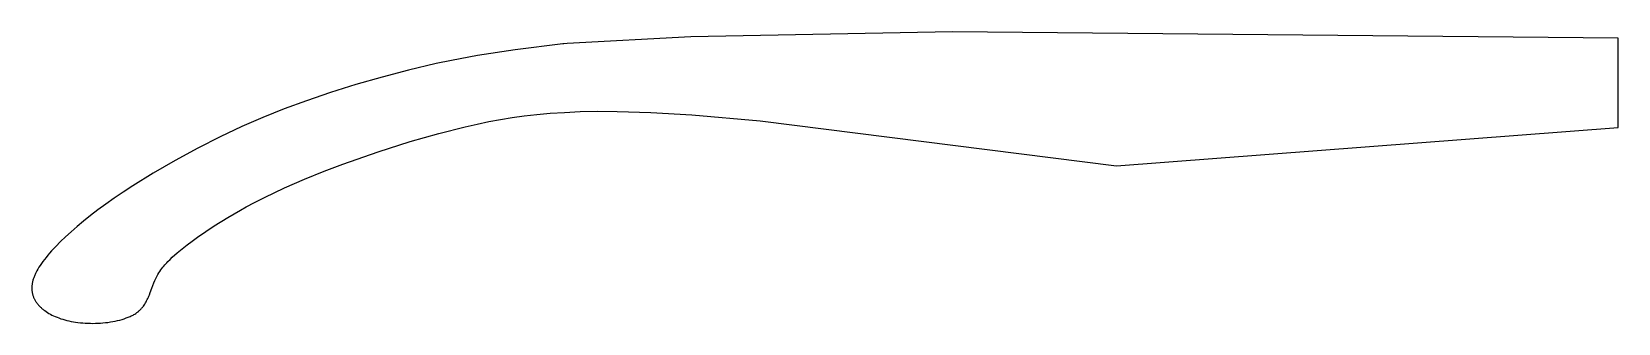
# Model space of a CAD drawing. Header units: millimetres. Extents: x -82 to 60, y 2 to 29.
import ezdxf

# ---------------------------------------------------------------- set-up
doc = ezdxf.new("R2010")
doc.units = ezdxf.units.MM
doc.layers.add('curva asta D', color=18, linetype='Continuous', true_color=0x000000)

msp = doc.modelspace()

# ---------------------------------------------------------------- linework, layer by layer
at = {"layer": 'curva asta D'}
msp.add_lwpolyline([(60, 20.06), (60, 28.06), (0.3, 28.65), (-23.16, 28.19), (-34.24, 27.6), (-34.53, 27.57), (-34.63, 27.57), (-38.91, 27.02), (-42.28, 26.5), (-44.62, 26.07), (-45.98, 25.79), (-48.45, 25.21), (-50.84, 24.58), (-53.19, 23.9), (-55.46, 23.19), (-57.61, 22.46), (-59.61, 21.72), (-61.52, 20.96), (-63.41, 20.13), (-65.34, 19.22), (-67.34, 18.2), (-69.37, 17.1), (-71.35, 15.95), (-73.19, 14.81), (-74.05, 14.26), (-74.85, 13.71), (-75.61, 13.18), (-76.32, 12.66), (-76.98, 12.15), (-77.6, 11.65), (-78.18, 11.17), (-78.72, 10.7), (-79.21, 10.25), (-79.67, 9.81), (-80.09, 9.39), (-80.46, 8.98), (-80.64, 8.78), (-80.8, 8.59), (-80.96, 8.4), (-81.1, 8.21), (-81.24, 8.03), (-81.37, 7.85), (-81.49, 7.68), (-81.6, 7.51), (-81.7, 7.34), (-81.79, 7.18), (-81.87, 7.02), (-81.91, 6.95), (-81.94, 6.87), (-81.98, 6.79), (-82.01, 6.72), (-82.04, 6.65), (-82.07, 6.57), (-82.09, 6.5), (-82.11, 6.43), (-82.14, 6.36), (-82.16, 6.29), (-82.17, 6.22), (-82.19, 6.15), (-82.2, 6.09), (-82.21, 6.02), (-82.22, 5.95), (-82.23, 5.89), (-82.24, 5.82), (-82.24, 5.76), (-82.24, 5.7), (-82.24, 5.63), (-82.24, 5.57), (-82.24, 5.51), (-82.24, 5.45), (-82.23, 5.39), (-82.22, 5.33), (-82.21, 5.27), (-82.2, 5.21), (-82.19, 5.15), (-82.17, 5.09), (-82.16, 5.03), (-82.14, 4.98), (-82.12, 4.92), (-82.1, 4.86), (-82.08, 4.81), (-82.05, 4.75), (-82.03, 4.7), (-82, 4.64), (-81.97, 4.59), (-81.94, 4.53), (-81.91, 4.48), (-81.87, 4.43), (-81.84, 4.38), (-81.8, 4.32), (-81.76, 4.27), (-81.72, 4.22), (-81.68, 4.17), (-81.64, 4.12), (-81.6, 4.07), (-81.55, 4.03), (-81.51, 3.98), (-81.46, 3.93), (-81.41, 3.89), (-81.36, 3.84), (-81.3, 3.79), (-81.25, 3.75), (-81.2, 3.7), (-81.14, 3.66), (-81.08, 3.62), (-80.96, 3.53), (-80.84, 3.45), (-80.71, 3.37), (-80.57, 3.3), (-80.43, 3.22), (-80.28, 3.15), (-80.13, 3.08), (-79.97, 3.02), (-79.81, 2.96), (-79.64, 2.9), (-79.47, 2.85), (-79.29, 2.79), (-79.1, 2.75), (-78.91, 2.7), (-78.72, 2.66), (-78.51, 2.63), (-78.31, 2.59), (-78.1, 2.56), (-77.88, 2.54), (-77.66, 2.52), (-77.44, 2.5), (-77.22, 2.49), (-76.99, 2.49), (-76.76, 2.48), (-76.54, 2.49), (-76.31, 2.5), (-76.08, 2.51), (-75.86, 2.53), (-75.63, 2.55), (-75.41, 2.57), (-75.19, 2.61), (-74.97, 2.64), (-74.76, 2.68), (-74.55, 2.73), (-74.35, 2.78), (-74.15, 2.83), (-73.96, 2.89), (-73.77, 2.96), (-73.68, 2.99), (-73.59, 3.02), (-73.5, 3.06), (-73.41, 3.1), (-73.33, 3.14), (-73.24, 3.18), (-73.16, 3.22), (-73.08, 3.27), (-73, 3.31), (-72.92, 3.36), (-72.85, 3.41), (-72.81, 3.44), (-72.77, 3.47), (-72.74, 3.5), (-72.7, 3.52), (-72.66, 3.55), (-72.63, 3.59), (-72.59, 3.62), (-72.56, 3.65), (-72.52, 3.68), (-72.49, 3.72), (-72.46, 3.75), (-72.42, 3.79), (-72.39, 3.83), (-72.36, 3.86), (-72.32, 3.9), (-72.29, 3.95), (-72.26, 3.99), (-72.23, 4.03), (-72.17, 4.12), (-72.11, 4.21), (-72.05, 4.31), (-71.99, 4.41), (-71.94, 4.51), (-71.88, 4.62), (-71.83, 4.72), (-71.79, 4.83), (-71.74, 4.93), (-71.7, 5.04), (-71.62, 5.24), (-71.49, 5.64), (-71.29, 6.11), (-71.2, 6.32), (-71.11, 6.51), (-71.02, 6.69), (-70.93, 6.85), (-70.84, 7), (-70.76, 7.14), (-70.67, 7.28), (-70.58, 7.4), (-70.5, 7.51), (-70.41, 7.62), (-70.32, 7.72), (-70.23, 7.83), (-70.14, 7.92), (-70.04, 8.02), (-69.84, 8.22), (-69.64, 8.41), (-69.2, 8.8), (-68.75, 9.18), (-68.31, 9.53), (-67.87, 9.86), (-67.37, 10.22), (-65.88, 11.23), (-64.65, 11.99), (-63.54, 12.63), (-63.01, 12.93), (-62.27, 13.32), (-61.38, 13.77), (-59.57, 14.64), (-57.78, 15.42), (-56.03, 16.13), (-54.34, 16.77), (-51.18, 17.88), (-48.32, 18.79), (-45.74, 19.52), (-43.39, 20.11), (-42.3, 20.36), (-41.25, 20.58), (-40.21, 20.78), (-39.16, 20.95), (-38.08, 21.1), (-36.95, 21.23), (-35.76, 21.33), (-34.47, 21.41), (-33.07, 21.48), (-31.51, 21.51), (-29.77, 21.5), (-26.73, 21.41), (-23.05, 21.19), (-16.93, 20.64), (15, 16.61)], close=True, dxfattribs=at)

doc.saveas('drawing.dxf')
